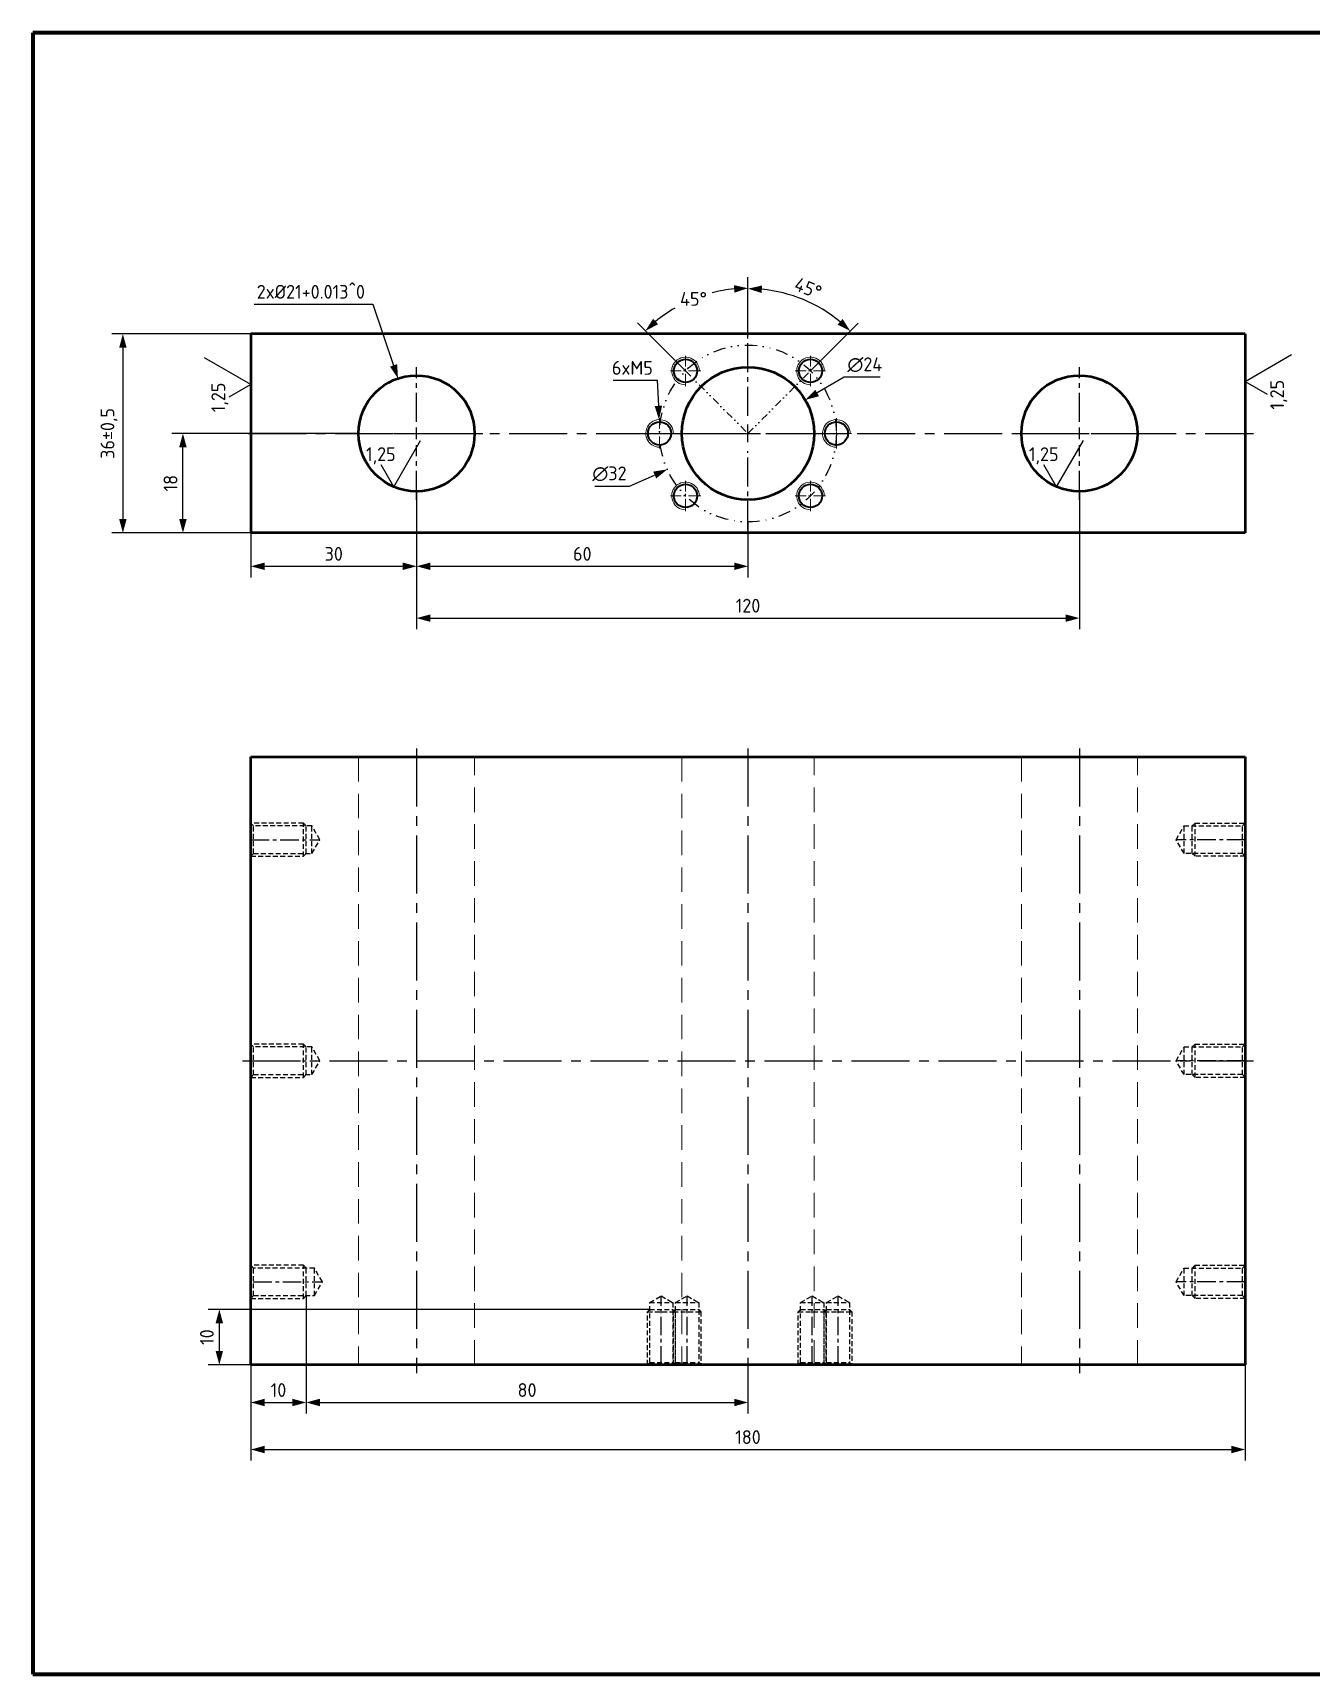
# Model space of a CAD drawing. Header units: millimetres. Extents: x -190 to 12889, y -227 to 3957.
# Drawn here: x 1044.1 to 1275.5, y 61.6 to 358.6 of the extents above; entities that cross this region are included whole.
import ezdxf

# ---------------------------------------------------------------- set-up
doc = ezdxf.new("R2010")
doc.units = ezdxf.units.MM
doc.header["$LTSCALE"] = 0.7
doc.header["$PDMODE"] = 35
doc.header["$PDSIZE"] = -4
for name, pattern in [('CENTER', [50.8, 31.75, -6.35, 6.35, -6.35]), ('CENTER2', [1.125, 0.75, -0.125, 0.125, -0.125]), ('DIVIDE', [31.75, 12.7, -6.35, 0, -6.35, 0, -6.35]), ('HIDDEN', [9.525, 6.35, -3.175])]:
    doc.linetypes.add(name, pattern=pattern)
doc.layers.get('0').update_dxf_attribs({"color": 255})
for name, color, linetype, lineweight in [('AM_5', 10, 'Continuous', 25), ('CON', 7, 'Continuous', 50), ('DIM', 94, 'Continuous', 25), ('KHUNGBV', 5, 'Continuous', 70), ('screw', 33, 'Continuous', 13)]:
    doc.layers.add(name, color=color, linetype=linetype, lineweight=lineweight)
doc.layers.add('DTAM', color=6, linetype='CENTER')
doc.styles.add('TCVN-7284', font='tcvn+7284-2003r.ttf')
doc.dimstyles.new('TCVN_ISO-25_RadiusDia', dxfattribs={"dimtxt": 2.5, "dimasz": 2.5, "dimexe": 2, "dimexo": 0, "dimgap": 1, "dimtad": 1, "dimtoh": 1, "dimtxsty": 'TCVN-7284', "dimblk": 'Arrow', "dimcen": 0, "dimclrd": 256, "dimclre": 256, "dimclrt": 256, "dimadec": 0, "dimazin": 0, "dimtfac": 1, "dimtofl": 0, "dimtmove": 1, "dimatfit": 0, "dimldrblk": 'Arrow', "dimfxl": 1, "dimlwd": -1, "dimlwe": -1, "dimarcsym": 0})
doc.dimstyles.new('TCVN_ISO-25_RadiusDia$3', dxfattribs={"dimtxt": 2.5, "dimasz": 2.5, "dimexe": 2, "dimexo": 0, "dimgap": 1, "dimtad": 1, "dimtoh": 1, "dimtxsty": 'TCVN-7284', "dimblk": 'Arrow', "dimcen": 0, "dimclrd": 256, "dimclre": 256, "dimclrt": 256, "dimadec": 0, "dimazin": 0, "dimtfac": 1, "dimtofl": 0, "dimtmove": 1, "dimatfit": 0, "dimldrblk": 'Arrow', "dimfxl": 1, "dimlwd": -1, "dimlwe": -1, "dimarcsym": 0})

# ---------------------------------------------------------------- blocks, each defined once
blk = doc.blocks.new('KHUNG_A3')
at = {"layer": 'KHUNGBV', "color": 8, "linetype": 'Continuous', "ltscale": 0.66}
for p, q in [((481.71, 341.61), (61.71, 341.61)), ((61.71, 341.61), (61.71, 44.61)), ((61.71, 44.61), (481.71, 44.61))]:
    blk.add_line(p, q, dxfattribs=at)
blk = doc.blocks.new('screw_m5_l')
at = {"layer": 'screw', "color": 1, "linetype": 'CENTER', "ltscale": 0.1}
for p, q in [((-2.75, 0), (2.75, 0)), ((0, -2.75), (0, 2.75))]:
    blk.add_line(p, q, dxfattribs=at)
at = {"layer": 'screw', "color": 6, "lineweight": 35}
blk.add_circle((0, 0), 2.1, dxfattribs=at)
at = {"layer": 'screw', "color": 92}
blk.add_arc((0, 0), 2.5, 270, 180, dxfattribs=at)
blk = doc.blocks.new('*U636')
at = {"layer": 'AM_5', "color": 0, "linetype": 'CENTER2', "ltscale": 10, "transparency": 16777216}
for p, q in [((0, 3.2), (0, 17.5)), ((-17.5, 0), (-3.2, 0)), ((3.2, 0), (17.5, 0)), ((0, -17.5), (0, -3.2))]:
    blk.add_line(p, q, dxfattribs=at)
at = {"layer": 'AM_5', "color": 0, "linetype": 'Continuous', "ltscale": 10, "transparency": 16777216}
for p, q in [((-1.6, 0), (1.6, 0)), ((0, -1.6), (0, 1.6))]:
    blk.add_line(p, q, dxfattribs=at)
blk = doc.blocks.new('*U634')
at = {"layer": 'AM_5', "color": 0, "linetype": 'CENTER2', "ltscale": 10, "transparency": 16777216}
for p, q in [((0, 2.1), (0, 12)), ((-12, 0), (-2.1, 0)), ((2.1, 0), (12, 0)), ((0, -12), (0, -2.1))]:
    blk.add_line(p, q, dxfattribs=at)
at = {"layer": 'AM_5', "color": 0, "linetype": 'Continuous', "ltscale": 10, "transparency": 16777216}
for p, q in [((-1.05, 0), (1.05, 0)), ((0, -1.05), (0, 1.05))]:
    blk.add_line(p, q, dxfattribs=at)
blk = doc.blocks.new('*U635')
at = {"layer": 'AM_5', "color": 0, "linetype": 'CENTER2', "ltscale": 10, "transparency": 16777216}
for p, q in [((0, 2.1), (0, 12)), ((-12, 0), (-2.1, 0)), ((2.1, 0), (12, 0)), ((0, -12), (0, -2.1))]:
    blk.add_line(p, q, dxfattribs=at)
at = {"layer": 'AM_5', "color": 0, "linetype": 'Continuous', "ltscale": 10, "transparency": 16777216}
for p, q in [((-1.05, 0), (1.05, 0)), ((0, -1.05), (0, 1.05))]:
    blk.add_line(p, q, dxfattribs=at)
blk = doc.blocks.new('THAN_TRUC_Z')
at = {"linetype": 'Continuous', "lineweight": 50}
for p, q in [((1263.53, 304.13), (1083.53, 304.13)), ((1083.53, 304.13), (1083.53, 268.13)), ((1263.53, 304.13), (1263.53, 268.13)), ((1263.53, 268.13), (1083.53, 268.13))]:
    blk.add_line(p, q, dxfattribs=at)
for centre, radius in [((1173.53, 286.13), 12), ((1113.53, 286.13), 10.5), ((1233.53, 286.13), 10.5)]:
    blk.add_circle(centre, radius, dxfattribs=at)
at = {"layer": 'AM_5', "color": 2, "linetype": 'DIVIDE', "ltscale": 0.15}
for p, q in [((1162.22, 297.44), (1173.53, 286.13)), ((1173.53, 286.13), (1184.84, 297.44))]:
    blk.add_line(p, q, dxfattribs=at)
at = {"layer": 'AM_5', "color": 2, "linetype": 'DIVIDE', "ltscale": 0.25}
blk.add_circle((1173.53, 286.13), 16, dxfattribs=at)
at = {"rotation": 89.99999999999999}
for p in [(1162.22, 297.44), (1184.84, 297.44), (1157.53, 286.13), (1189.53, 286.13), (1162.22, 274.82), (1184.84, 274.82)]:
    blk.add_blockref('screw_m5_l', p, dxfattribs=at)
at = {"layer": 'AM_5', "color": 1, "linetype": 'CENTER2', "ltscale": 10}
for name, p in [('*U636', (1173.53, 286.13)), ('*U635', (1113.53, 286.13)), ('*U634', (1233.53, 286.13))]:
    blk.add_blockref(name, p, dxfattribs=at)
blk = doc.blocks.new('Arrow')
at = {"layer": 'DIM'}
blk.add_solid([(-1, 0.27), (-1, -0.27), (0, 0)], dxfattribs=at)
blk = doc.blocks.new('*D69')
at = {"layer": 'Defpoints', "color": 0, "ltscale": 0.7, "transparency": 16777216}
for p in [(1113.53, 273.63), (1083.53, 268.13), (1113.53, 262.09)]:
    blk.add_point(p, dxfattribs=at)
at = {"layer": 'DIM', "ltscale": 0.7, "transparency": 16777216}
for p, q in [((1113.53, 273.63), (1113.53, 260.09)), ((1083.53, 268.13), (1083.53, 260.09)), ((1086.03, 262.09), (1111.03, 262.09))]:
    blk.add_line(p, q, dxfattribs=at)
at = {"layer": 'DIM', "ltscale": 0.7, "transparency": 16777216, "xscale": 2.5, "yscale": 2.5, "zscale": 2.5, "rotation": 180}
blk.add_blockref('Arrow', (1083.53, 262.09), dxfattribs=at)
at = {"layer": 'DIM', "ltscale": 0.7, "transparency": 16777216, "xscale": 2.5, "yscale": 2.5, "zscale": 2.5}
blk.add_blockref('Arrow', (1113.53, 262.09), dxfattribs=at)
at = {"layer": 'DIM', "ltscale": 0.7, "transparency": 16777216, "insert": (1098.53, 264.34), "char_height": 2.5, "attachment_point": 5, "style": 'TCVN-7284', "bg_fill": 3, "box_fill_scale": 1.1, "bg_fill_color": 256, "bg_fill_true_color": 13158600, "bg_fill_transparency": 0}
blk.add_mtext('30', dxfattribs=at)
blk = doc.blocks.new('*D70')
at = {"layer": 'Defpoints', "color": 0, "ltscale": 0.7, "transparency": 16777216}
for p in [(1113.53, 273.63), (1173.53, 270.13), (1173.53, 262.09)]:
    blk.add_point(p, dxfattribs=at)
at = {"layer": 'DIM', "ltscale": 0.7, "transparency": 16777216}
for p, q in [((1113.53, 273.63), (1113.53, 260.09)), ((1173.53, 270.13), (1173.53, 260.09)), ((1116.03, 262.09), (1171.03, 262.09))]:
    blk.add_line(p, q, dxfattribs=at)
at = {"layer": 'DIM', "ltscale": 0.7, "transparency": 16777216, "xscale": 2.5, "yscale": 2.5, "zscale": 2.5, "rotation": 180}
blk.add_blockref('Arrow', (1113.53, 262.09), dxfattribs=at)
at = {"layer": 'DIM', "ltscale": 0.7, "transparency": 16777216, "xscale": 2.5, "yscale": 2.5, "zscale": 2.5}
blk.add_blockref('Arrow', (1173.53, 262.09), dxfattribs=at)
at = {"layer": 'DIM', "ltscale": 0.7, "transparency": 16777216, "insert": (1143.53, 264.34), "char_height": 2.5, "attachment_point": 5, "style": 'TCVN-7284', "bg_fill": 3, "box_fill_scale": 1.1, "bg_fill_color": 256, "bg_fill_true_color": 13158600, "bg_fill_transparency": 0}
blk.add_mtext('60', dxfattribs=at)
blk = doc.blocks.new('*D71')
at = {"layer": 'Defpoints', "color": 0, "ltscale": 0.7, "transparency": 16777216}
for p in [(1083.53, 304.13), (1060.36, 268.13), (1083.53, 268.13)]:
    blk.add_point(p, dxfattribs=at)
at = {"layer": 'DIM', "ltscale": 0.7, "transparency": 16777216}
for p, q in [((1083.53, 304.13), (1058.36, 304.13)), ((1060.36, 301.63), (1060.36, 270.63)), ((1083.53, 268.13), (1058.36, 268.13))]:
    blk.add_line(p, q, dxfattribs=at)
at = {"layer": 'DIM', "ltscale": 0.7, "transparency": 16777216, "xscale": 2.5, "yscale": 2.5, "zscale": 2.5}
for p, rotation in [((1060.36, 304.13), 90), ((1060.36, 268.13), 270)]:
    blk.add_blockref('Arrow', p, dxfattribs=dict(at, rotation=rotation))
at = {"layer": 'DIM', "ltscale": 0.7, "transparency": 16777216, "insert": (1057.86, 286.13), "char_height": 2.5, "attachment_point": 5, "rotation": 90, "style": 'TCVN-7284'}
blk.add_mtext('36±0,5', dxfattribs=at)
blk = doc.blocks.new('*D72')
at = {"layer": 'Defpoints', "color": 0, "ltscale": 0.7, "transparency": 16777216}
for p in [(1071.23, 286.13), (1103.03, 286.13), (1083.53, 268.13)]:
    blk.add_point(p, dxfattribs=at)
at = {"layer": 'DIM', "ltscale": 0.7, "transparency": 16777216}
for p, q in [((1103.03, 286.13), (1069.23, 286.13)), ((1071.23, 270.63), (1071.23, 283.63)), ((1083.53, 268.13), (1069.23, 268.13))]:
    blk.add_line(p, q, dxfattribs=at)
at = {"layer": 'DIM', "ltscale": 0.7, "transparency": 16777216, "xscale": 2.5, "yscale": 2.5, "zscale": 2.5}
for p, rotation in [((1071.23, 286.13), 90), ((1071.23, 268.13), 270)]:
    blk.add_blockref('Arrow', p, dxfattribs=dict(at, rotation=rotation))
at = {"layer": 'DIM', "ltscale": 0.7, "transparency": 16777216, "insert": (1068.98, 277.13), "char_height": 2.5, "attachment_point": 5, "rotation": 90, "style": 'TCVN-7284', "bg_fill": 3, "box_fill_scale": 1.1, "bg_fill_color": 256, "bg_fill_true_color": 13158600, "bg_fill_transparency": 0}
blk.add_mtext('18', dxfattribs=at)
blk = doc.blocks.new('*D74')
at = {"layer": 'Defpoints', "color": 0, "ltscale": 0.7, "transparency": 16777216}
for p in [(1093.53, 130.11), (1083.53, 117.61), (1093.53, 110.78)]:
    blk.add_point(p, dxfattribs=at)
at = {"layer": 'DIM', "ltscale": 0.7, "transparency": 16777216}
for p, q in [((1093.53, 130.11), (1093.53, 108.78)), ((1083.53, 117.61), (1083.53, 108.78)), ((1086.03, 110.78), (1091.03, 110.78))]:
    blk.add_line(p, q, dxfattribs=at)
at = {"layer": 'DIM', "ltscale": 0.7, "transparency": 16777216, "xscale": 2.5, "yscale": 2.5, "zscale": 2.5, "rotation": 180}
blk.add_blockref('Arrow', (1083.53, 110.78), dxfattribs=at)
at = {"layer": 'DIM', "ltscale": 0.7, "transparency": 16777216, "xscale": 2.5, "yscale": 2.5, "zscale": 2.5}
blk.add_blockref('Arrow', (1093.53, 110.78), dxfattribs=at)
at = {"layer": 'DIM', "ltscale": 0.7, "transparency": 16777216, "insert": (1088.53, 113.03), "char_height": 2.5, "attachment_point": 5, "style": 'TCVN-7284', "bg_fill": 3, "box_fill_scale": 1.1, "bg_fill_color": 256, "bg_fill_true_color": 13158600, "bg_fill_transparency": 0}
blk.add_mtext('10', dxfattribs=at)
blk = doc.blocks.new('*D75')
at = {"layer": 'Defpoints', "color": 0, "ltscale": 0.7, "transparency": 16777216}
for p in [(1093.53, 130.11), (1173.53, 117.61), (1173.53, 110.78)]:
    blk.add_point(p, dxfattribs=at)
at = {"layer": 'DIM', "ltscale": 0.7, "transparency": 16777216}
for p, q in [((1093.53, 130.11), (1093.53, 108.78)), ((1173.53, 117.61), (1173.53, 108.78)), ((1096.03, 110.78), (1171.03, 110.78))]:
    blk.add_line(p, q, dxfattribs=at)
at = {"layer": 'DIM', "ltscale": 0.7, "transparency": 16777216, "xscale": 2.5, "yscale": 2.5, "zscale": 2.5, "rotation": 180}
blk.add_blockref('Arrow', (1093.53, 110.78), dxfattribs=at)
at = {"layer": 'DIM', "ltscale": 0.7, "transparency": 16777216, "xscale": 2.5, "yscale": 2.5, "zscale": 2.5}
blk.add_blockref('Arrow', (1173.53, 110.78), dxfattribs=at)
at = {"layer": 'DIM', "ltscale": 0.7, "transparency": 16777216, "insert": (1133.53, 113.03), "char_height": 2.5, "attachment_point": 5, "style": 'TCVN-7284', "bg_fill": 3, "box_fill_scale": 1.1, "bg_fill_color": 256, "bg_fill_true_color": 13158600, "bg_fill_transparency": 0}
blk.add_mtext('80', dxfattribs=at)
blk = doc.blocks.new('*D76')
at = {"layer": 'Defpoints', "color": 0, "ltscale": 0.7, "transparency": 16777216}
for p in [(1083.53, 117.61), (1263.53, 117.61), (1263.53, 102.27)]:
    blk.add_point(p, dxfattribs=at)
at = {"layer": 'DIM', "ltscale": 0.7, "transparency": 16777216}
for p, q in [((1083.53, 117.61), (1083.53, 100.27)), ((1263.53, 117.61), (1263.53, 100.27)), ((1086.03, 102.27), (1261.03, 102.27))]:
    blk.add_line(p, q, dxfattribs=at)
at = {"layer": 'DIM', "ltscale": 0.7, "transparency": 16777216, "xscale": 2.5, "yscale": 2.5, "zscale": 2.5, "rotation": 180}
blk.add_blockref('Arrow', (1083.53, 102.27), dxfattribs=at)
at = {"layer": 'DIM', "ltscale": 0.7, "transparency": 16777216, "xscale": 2.5, "yscale": 2.5, "zscale": 2.5}
blk.add_blockref('Arrow', (1263.53, 102.27), dxfattribs=at)
at = {"layer": 'DIM', "ltscale": 0.7, "transparency": 16777216, "insert": (1173.53, 104.52), "char_height": 2.5, "attachment_point": 5, "style": 'TCVN-7284', "bg_fill": 3, "box_fill_scale": 1.1, "bg_fill_color": 256, "bg_fill_true_color": 13158600, "bg_fill_transparency": 0}
blk.add_mtext('180', dxfattribs=at)
blk = doc.blocks.new('*D81')
at = {"layer": 'Defpoints', "color": 0, "ltscale": 0.7, "transparency": 16777216}
for p in [(1155.73, 127.61), (1077.82, 117.61), (1083.53, 117.61)]:
    blk.add_point(p, dxfattribs=at)
at = {"layer": 'DIM', "ltscale": 0.7, "transparency": 16777216}
for p, q in [((1155.73, 127.61), (1075.82, 127.61)), ((1077.82, 125.11), (1077.82, 120.11)), ((1083.53, 117.61), (1075.82, 117.61))]:
    blk.add_line(p, q, dxfattribs=at)
at = {"layer": 'DIM', "ltscale": 0.7, "transparency": 16777216, "xscale": 2.5, "yscale": 2.5, "zscale": 2.5}
for p, rotation in [((1077.82, 127.61), 90), ((1077.82, 117.61), 270)]:
    blk.add_blockref('Arrow', p, dxfattribs=dict(at, rotation=rotation))
at = {"layer": 'DIM', "ltscale": 0.7, "transparency": 16777216, "insert": (1075.57, 122.61), "char_height": 2.5, "attachment_point": 5, "rotation": 90, "style": 'TCVN-7284', "bg_fill": 3, "box_fill_scale": 1.1, "bg_fill_color": 256, "bg_fill_true_color": 13158600, "bg_fill_transparency": 0}
blk.add_mtext('10', dxfattribs=at)
blk = doc.blocks.new('*D82')
at = {"layer": 'Defpoints', "color": 0, "ltscale": 0.7, "transparency": 16777216}
for p in [(1173.53, 303.63), (1184.84, 297.44), (1173.53, 289.33), (1173.53, 286.13)]:
    blk.add_point(p, dxfattribs=at)
at = {"layer": 'DIM', "ltscale": 0.7, "transparency": 16777216}
for p, q in [((1173.53, 303.63), (1173.53, 314.33)), ((1184.84, 297.44), (1193.47, 306.07))]:
    blk.add_line(p, q, dxfattribs=at)
blk.add_arc((1173.53, 286.13), 26.2, 50.47, 84.53, dxfattribs=at)
at = {"layer": 'DIM', "ltscale": 0.7, "transparency": 16777216, "xscale": 2.5, "yscale": 2.5, "zscale": 2.5}
for p, rotation in [((1173.53, 312.33), 177.2650192610459), ((1192.05, 304.65), 317.734980738876)]:
    blk.add_blockref('Arrow', p, dxfattribs=dict(at, rotation=rotation))
at = {"layer": 'DIM', "ltscale": 0.7, "transparency": 16777216, "insert": (1184.42, 312.41), "char_height": 2.5, "attachment_point": 5, "rotation": 337.5, "style": 'TCVN-7284', "bg_fill": 3, "box_fill_scale": 1.1, "bg_fill_color": 256, "bg_fill_true_color": 13158600, "bg_fill_transparency": 0}
blk.add_mtext('45°', dxfattribs=at)
at = {"layer": 'Defpoints', "color": 0, "ltscale": 0.7, "transparency": 16777216}
blk.add_point((1186.63, 308.82), dxfattribs=at)
blk = doc.blocks.new('*D83')
at = {"layer": 'Defpoints', "color": 0, "ltscale": 0.7, "transparency": 16777216}
for p in [(1173.53, 303.63), (1162.22, 297.44), (1173.53, 289.33), (1173.53, 286.13)]:
    blk.add_point(p, dxfattribs=at)
at = {"layer": 'DIM', "ltscale": 0.7, "transparency": 16777216}
for p, q in [((1173.53, 303.63), (1173.53, 314.4)), ((1162.22, 297.44), (1153.54, 306.12))]:
    blk.add_line(p, q, dxfattribs=at)
for start, end in [(95.4556, 104.3082), (120.2738, 129.5444)]:
    blk.add_arc((1173.53, 286.13), 26.27, start, end, dxfattribs=at)
at = {"layer": 'DIM', "ltscale": 0.7, "transparency": 16777216, "xscale": 2.5, "yscale": 2.5, "zscale": 2.5}
for p, rotation in [((1173.53, 312.4), 2.727824662815514), ((1154.96, 304.7), 222.2721753372527)]:
    blk.add_blockref('Arrow', p, dxfattribs=dict(at, rotation=rotation))
at = {"layer": 'DIM', "ltscale": 0.7, "transparency": 16777216, "insert": (1163.67, 310.47), "char_height": 2.5, "attachment_point": 5, "style": 'TCVN-7284', "bg_fill": 3, "box_fill_scale": 1.1, "bg_fill_color": 256, "bg_fill_true_color": 13158600, "bg_fill_transparency": 0}
blk.add_mtext('45°', dxfattribs=at)
at = {"layer": 'Defpoints', "color": 0, "ltscale": 0.7, "transparency": 16777216}
blk.add_point((1160.4, 308.88), dxfattribs=at)
blk = doc.blocks.new('*D84')
at = {"layer": 'Defpoints', "color": 0, "ltscale": 0.7, "transparency": 16777216}
for p in [(1157.42, 288.63), (1157.64, 283.63)]:
    blk.add_point(p, dxfattribs=at)
at = {"layer": 'DIM', "ltscale": 0.7, "transparency": 16777216}
for p, q in [((1149.1, 295.74), (1157.1, 295.74)), ((1157.1, 295.74), (1157.3, 291.13))]:
    blk.add_line(p, q, dxfattribs=at)
at = {"layer": 'DIM', "ltscale": 0.7, "transparency": 16777216, "xscale": 2.5, "yscale": 2.5, "zscale": 2.5, "rotation": 272.5965375602489}
blk.add_blockref('Arrow', (1157.42, 288.63), dxfattribs=at)
at = {"layer": 'DIM', "ltscale": 0.7, "transparency": 16777216, "insert": (1152.6, 297.99), "char_height": 2.5, "attachment_point": 5, "style": 'TCVN-7284', "bg_fill": 3, "box_fill_scale": 1.1, "bg_fill_color": 256, "bg_fill_true_color": 13158600, "bg_fill_transparency": 0}
blk.add_mtext('6xM5', dxfattribs=at)
blk = doc.blocks.new('*D85')
at = {"layer": 'Defpoints', "color": 0, "ltscale": 0.7, "transparency": 16777216}
for p in [(1188.15, 292.64), (1158.92, 279.62)]:
    blk.add_point(p, dxfattribs=at)
at = {"layer": 'DIM', "ltscale": 0.7, "transparency": 16777216}
for p, q in [((1145.82, 276.57), (1152.07, 276.57)), ((1152.07, 276.57), (1156.63, 278.6))]:
    blk.add_line(p, q, dxfattribs=at)
at = {"layer": 'DIM', "ltscale": 0.7, "transparency": 16777216, "xscale": 2.5, "yscale": 2.5, "zscale": 2.5, "rotation": 24.01428534631235}
blk.add_blockref('Arrow', (1158.92, 279.62), dxfattribs=at)
at = {"layer": 'DIM', "ltscale": 0.7, "transparency": 16777216, "insert": (1148.44, 278.82), "char_height": 2.5, "attachment_point": 5, "style": 'TCVN-7284', "bg_fill": 3, "box_fill_scale": 1.1, "bg_fill_color": 256, "bg_fill_true_color": 13158600, "bg_fill_transparency": 0}
blk.add_mtext('∅32', dxfattribs=at)
blk = doc.blocks.new('*D86')
at = {"layer": 'Defpoints', "color": 0, "ltscale": 0.7, "transparency": 16777216}
for p in [(1183.89, 292.19), (1163.17, 280.07)]:
    blk.add_point(p, dxfattribs=at)
at = {"layer": 'DIM', "ltscale": 0.7, "transparency": 16777216}
for p, q in [((1190.93, 296.31), (1186.05, 293.45)), ((1197.43, 296.31), (1190.93, 296.31))]:
    blk.add_line(p, q, dxfattribs=at)
at = {"layer": 'DIM', "ltscale": 0.7, "transparency": 16777216, "xscale": 2.5, "yscale": 2.5, "zscale": 2.5, "rotation": 210.3273787220806}
blk.add_blockref('Arrow', (1183.89, 292.19), dxfattribs=at)
at = {"layer": 'DIM', "ltscale": 0.7, "transparency": 16777216, "insert": (1194.68, 298.56), "char_height": 2.5, "attachment_point": 5, "style": 'TCVN-7284', "bg_fill": 3, "box_fill_scale": 1.1, "bg_fill_color": 256, "bg_fill_true_color": 13158600, "bg_fill_transparency": 0}
blk.add_mtext('∅24', dxfattribs=at)
blk = doc.blocks.new('*U780')
at = {"layer": 'AM_5', "color": 0, "linetype": 'CENTER2', "ltscale": 20, "transparency": 16777216}
blk.add_line((0, 56.5), (0, -56.5), dxfattribs=at)
blk = doc.blocks.new('*U781')
at = {"layer": 'AM_5', "color": 0, "linetype": 'CENTER2', "ltscale": 20, "transparency": 16777216}
blk.add_line((0, 56.5), (0, -56.5), dxfattribs=at)
blk = doc.blocks.new('*U782')
at = {"layer": 'AM_5', "color": 0, "linetype": 'CENTER2', "ltscale": 20, "transparency": 16777216}
blk.add_line((0, 56.5), (0, -56.5), dxfattribs=at)
blk = doc.blocks.new('123')
at = {"layer": 'AM_5', "color": 2, "linetype": 'HIDDEN', "lineweight": 18}
for p, q in [((1103.03, 227.61), (1103.03, 117.61)), ((1124.03, 117.61), (1124.03, 227.61)), ((1161.53, 227.61), (1161.53, 117.61)), ((1185.53, 117.61), (1185.53, 227.61)), ((1223.03, 227.61), (1223.03, 117.61)), ((1244.03, 117.61), (1244.03, 227.61))]:
    blk.add_line(p, q, dxfattribs=at)
at = {"layer": 'AM_5', "color": 94, "linetype": 'HIDDEN', "ltscale": 0.2}
for p, q in [((1093.03, 215.61), (1083.53, 215.61)), ((1093.53, 215.11), (1093.03, 215.61)), ((1093.03, 209.61), (1093.03, 215.61)), ((1093.53, 210.11), (1093.53, 215.11)), ((1253.97, 215.11), (1254.47, 215.61)), ((1253.97, 210.11), (1253.97, 215.11)), ((1254.47, 215.61), (1263.53, 215.61)), ((1254.47, 209.61), (1254.47, 215.61)), ((1083.53, 209.61), (1093.03, 209.61)), ((1093.03, 209.61), (1093.53, 210.11)), ((1254.47, 209.61), (1253.97, 210.11)), ((1263.53, 209.61), (1254.47, 209.61)), ((1093.03, 175.61), (1083.53, 175.61)), ((1093.53, 175.11), (1093.03, 175.61)), ((1093.03, 169.61), (1093.03, 175.61)), ((1253.97, 175.11), (1254.47, 175.61)), ((1254.47, 175.61), (1263.53, 175.61)), ((1254.47, 169.61), (1254.47, 175.61)), ((1093.53, 170.11), (1093.53, 175.11)), ((1253.97, 170.11), (1253.97, 175.11)), ((1083.53, 169.61), (1093.03, 169.61)), ((1093.03, 169.61), (1093.53, 170.11)), ((1254.47, 169.61), (1253.97, 170.11)), ((1263.53, 169.61), (1254.47, 169.61)), ((1093.03, 135.61), (1083.53, 135.61)), ((1093.53, 135.11), (1093.03, 135.61)), ((1093.03, 129.61), (1093.03, 135.61)), ((1093.53, 130.11), (1093.53, 135.11)), ((1253.97, 135.11), (1254.47, 135.61)), ((1253.97, 130.11), (1253.97, 135.11)), ((1254.47, 135.61), (1263.53, 135.61)), ((1254.47, 129.61), (1254.47, 135.61)), ((1083.53, 129.61), (1093.03, 129.61)), ((1093.03, 129.61), (1093.53, 130.11)), ((1254.47, 129.61), (1253.97, 130.11)), ((1263.53, 129.61), (1254.47, 129.61)), ((1155.33, 127.21), (1155.73, 127.61)), ((1155.33, 117.61), (1155.33, 127.21)), ((1155.33, 127.21), (1160.33, 127.21)), ((1155.73, 127.61), (1159.93, 127.61)), ((1159.93, 127.61), (1160.33, 127.21)), ((1160.02, 127.21), (1160.42, 127.61)), ((1160.02, 117.61), (1160.02, 127.21)), ((1160.02, 127.21), (1165.02, 127.21)), ((1160.33, 127.21), (1160.33, 117.61)), ((1160.42, 127.61), (1164.62, 127.61)), ((1164.62, 127.61), (1165.02, 127.21)), ((1165.02, 127.21), (1165.02, 117.61)), ((1182.64, 127.21), (1183.04, 127.61)), ((1182.64, 117.61), (1182.64, 127.21)), ((1182.64, 127.21), (1187.64, 127.21)), ((1183.04, 127.61), (1187.24, 127.61)), ((1187.24, 127.61), (1187.64, 127.21)), ((1187.33, 127.21), (1187.73, 127.61)), ((1187.33, 117.61), (1187.33, 127.21)), ((1187.33, 127.21), (1192.33, 127.21)), ((1187.64, 127.21), (1187.64, 117.61)), ((1187.73, 127.61), (1191.93, 127.61)), ((1191.93, 127.61), (1192.33, 127.21)), ((1192.33, 127.21), (1192.33, 117.61))]:
    blk.add_line(p, q, dxfattribs=at)
at = {"layer": 'AM_5', "color": 8, "linetype": 'HIDDEN', "ltscale": 0.2}
for p, q in [((1084.03, 215.11), (1083.53, 215.61)), ((1084.03, 210.11), (1084.03, 215.11)), ((1094.59, 215.11), (1084.03, 215.11)), ((1096.03, 212.61), (1094.59, 215.11)), ((1094.59, 210.11), (1094.59, 215.11)), ((1251.03, 212.61), (1252.47, 215.11)), ((1252.47, 215.11), (1263.03, 215.11)), ((1252.47, 210.11), (1252.47, 215.11)), ((1263.03, 215.11), (1263.53, 215.61)), ((1263.03, 210.11), (1263.03, 215.11)), ((1094.59, 210.11), (1096.03, 212.61)), ((1252.47, 210.11), (1251.03, 212.61)), ((1083.53, 209.61), (1084.03, 210.11)), ((1084.03, 210.11), (1094.59, 210.11)), ((1263.03, 210.11), (1252.47, 210.11)), ((1263.53, 209.61), (1263.03, 210.11)), ((1084.03, 175.11), (1083.53, 175.61)), ((1263.03, 175.11), (1263.53, 175.61)), ((1084.03, 170.11), (1084.03, 175.11)), ((1094.59, 175.11), (1084.03, 175.11)), ((1096.03, 172.61), (1094.59, 175.11)), ((1094.59, 170.11), (1094.59, 175.11)), ((1094.59, 170.11), (1096.03, 172.61)), ((1251.03, 172.61), (1252.47, 175.11)), ((1252.47, 170.11), (1251.03, 172.61)), ((1252.47, 175.11), (1263.03, 175.11)), ((1252.47, 170.11), (1252.47, 175.11)), ((1263.03, 170.11), (1263.03, 175.11)), ((1083.53, 169.61), (1084.03, 170.11)), ((1084.03, 170.11), (1094.59, 170.11)), ((1263.03, 170.11), (1252.47, 170.11)), ((1263.53, 169.61), (1263.03, 170.11)), ((1084.03, 135.11), (1083.53, 135.61)), ((1084.03, 130.11), (1084.03, 135.11)), ((1095.03, 135.11), (1084.03, 135.11)), ((1096.47, 132.61), (1095.03, 135.11)), ((1095.03, 130.11), (1095.03, 135.11)), ((1251.03, 132.61), (1252.47, 135.11)), ((1252.47, 135.11), (1263.03, 135.11)), ((1252.47, 130.11), (1252.47, 135.11)), ((1263.03, 135.11), (1263.53, 135.61)), ((1263.03, 130.11), (1263.03, 135.11)), ((1095.03, 130.11), (1096.47, 132.61)), ((1252.47, 130.11), (1251.03, 132.61)), ((1083.53, 129.61), (1084.03, 130.11)), ((1084.03, 130.11), (1095.03, 130.11)), ((1155.73, 128.86), (1157.83, 130.07)), ((1155.73, 118.01), (1155.73, 128.86)), ((1155.73, 128.86), (1159.93, 128.86)), ((1157.83, 130.07), (1159.93, 128.86)), ((1159.93, 128.86), (1159.93, 118.01)), ((1160.42, 128.86), (1162.52, 130.07)), ((1160.42, 118.01), (1160.42, 128.86)), ((1160.42, 128.86), (1164.62, 128.86)), ((1162.52, 130.07), (1164.62, 128.86)), ((1164.62, 128.86), (1164.62, 118.01)), ((1183.04, 128.86), (1185.14, 130.07)), ((1183.04, 118.01), (1183.04, 128.86)), ((1183.04, 128.86), (1187.24, 128.86)), ((1185.14, 130.07), (1187.24, 128.86)), ((1187.24, 128.86), (1187.24, 118.01)), ((1187.73, 128.86), (1189.83, 130.07)), ((1187.73, 118.01), (1187.73, 128.86)), ((1187.73, 128.86), (1191.93, 128.86)), ((1189.83, 130.07), (1191.93, 128.86)), ((1191.93, 128.86), (1191.93, 118.01)), ((1263.03, 130.11), (1252.47, 130.11)), ((1263.53, 129.61), (1263.03, 130.11)), ((1155.33, 117.61), (1155.73, 118.01)), ((1155.73, 118.01), (1159.93, 118.01)), ((1159.93, 118.01), (1160.33, 117.61)), ((1160.02, 117.61), (1160.42, 118.01)), ((1160.42, 118.01), (1164.62, 118.01)), ((1164.62, 118.01), (1165.02, 117.61)), ((1182.64, 117.61), (1183.04, 118.01)), ((1183.04, 118.01), (1187.24, 118.01)), ((1187.24, 118.01), (1187.64, 117.61)), ((1187.33, 117.61), (1187.73, 118.01)), ((1187.73, 118.01), (1191.93, 118.01)), ((1191.93, 118.01), (1192.33, 117.61))]:
    blk.add_line(p, q, dxfattribs=at)
at = {"layer": 'AM_5', "color": 1, "linetype": 'CENTER2', "ltscale": 20}
blk.add_line((1082.03, 172.61), (1265.03, 172.61), dxfattribs=at)
at = {"layer": 'CON'}
for p, q in [((1083.53, 227.61), (1263.53, 227.61)), ((1083.53, 117.61), (1083.53, 227.61)), ((1263.53, 227.61), (1263.53, 117.61)), ((1263.53, 117.61), (1083.53, 117.61))]:
    blk.add_line(p, q, dxfattribs=at)
at = {"layer": 'DTAM', "color": 1, "linetype": 'CENTER', "ltscale": 0.15}
for p, q in [((1083.53, 212.61), (1096.03, 212.61)), ((1263.53, 212.61), (1251.03, 212.61)), ((1083.53, 172.61), (1096.03, 172.61)), ((1263.53, 172.61), (1251.03, 172.61)), ((1083.97, 132.61), (1096.47, 132.61)), ((1263.53, 132.61), (1251.03, 132.61)), ((1157.83, 117.61), (1157.83, 130.07)), ((1162.52, 117.61), (1162.52, 130.07)), ((1185.14, 117.61), (1185.14, 130.07)), ((1189.83, 117.61), (1189.83, 130.07))]:
    blk.add_line(p, q, dxfattribs=at)
at = {"layer": 'AM_5', "color": 1, "linetype": 'CENTER2', "ltscale": 20}
for name, p in [('*U780', (1113.53, 172.61)), ('*U781', (1173.53, 172.61)), ('*U782', (1233.53, 172.61))]:
    blk.add_blockref(name, p, dxfattribs=at)
blk = doc.blocks.new('*D124')
at = {"layer": 'Defpoints', "color": 0, "ltscale": 0.7, "transparency": 16777216}
for p in [(1113.53, 275.63), (1233.53, 275.63), (1233.53, 252.71)]:
    blk.add_point(p, dxfattribs=at)
at = {"layer": 'DIM', "ltscale": 0.7, "transparency": 16777216}
for p, q in [((1113.53, 275.63), (1113.53, 250.71)), ((1233.53, 275.63), (1233.53, 250.71)), ((1116.03, 252.71), (1231.03, 252.71))]:
    blk.add_line(p, q, dxfattribs=at)
at = {"layer": 'DIM', "ltscale": 0.7, "transparency": 16777216, "xscale": 2.5, "yscale": 2.5, "zscale": 2.5, "rotation": 180}
blk.add_blockref('Arrow', (1113.53, 252.71), dxfattribs=at)
at = {"layer": 'DIM', "ltscale": 0.7, "transparency": 16777216, "xscale": 2.5, "yscale": 2.5, "zscale": 2.5}
blk.add_blockref('Arrow', (1233.53, 252.71), dxfattribs=at)
at = {"layer": 'DIM', "ltscale": 0.7, "transparency": 16777216, "insert": (1173.53, 254.96), "char_height": 2.5, "attachment_point": 5, "style": 'TCVN-7284'}
blk.add_mtext('120', dxfattribs=at)
blk = doc.blocks.new('*D974')
at = {"layer": 'Defpoints', "color": 0, "transparency": 16777216}
for p in [(1110.17, 296.08), (1116.89, 276.18)]:
    blk.add_point(p, dxfattribs=at)
at = {"layer": 'DIM', "linetype": 'Continuous', "transparency": 16777216}
for p, q in [((1084.14, 309.51), (1105.64, 309.51)), ((1105.64, 309.51), (1109.37, 298.45))]:
    blk.add_line(p, q, dxfattribs=at)
at = {"layer": 'DIM', "transparency": 16777216, "xscale": 2.5, "yscale": 2.5, "zscale": 2.5, "rotation": 288.6596181076479}
blk.add_blockref('Arrow', (1110.17, 296.08), dxfattribs=at)
at = {"layer": 'DIM', "transparency": 16777216, "insert": (1094.39, 311.76), "char_height": 2.5, "attachment_point": 5, "style": 'TCVN-7284', "bg_fill": 3, "box_fill_scale": 1.1, "bg_fill_color": 256, "bg_fill_true_color": 13158600, "bg_fill_transparency": 0}
blk.add_mtext('2x%%C21+0.013^ 0', dxfattribs=at)
blk = doc.blocks.new('_DatumFilled')
at = {"color": 0, "linetype": 'ByBlock'}
blk.add_solid([(0, 0.58), (-1, 0), (0, -0.58)], dxfattribs=at)

msp = doc.modelspace()

# ---------------------------------------------------------------- linework, layer by layer
at = {"layer": 'DIM', "color": 4}
for q in [(1271.9225, 300.3887), (1267.5301, 293.2352)]:
    msp.add_line((1263.5311, 295.544), q, dxfattribs=at)
at = {"layer": 'DIM', "color": 3}
for p, q in [((1083.5311, 294.9744), (1075.1398, 299.8191)), ((1083.5311, 294.9744), (1079.5322, 292.6656)), ((1109.4004, 276.4775), (1114.2452, 284.8689)), ((1229.4004, 276.4775), (1234.2452, 284.8689)), ((1109.4004, 276.4775), (1107.0916, 280.4765)), ((1229.4004, 276.4775), (1227.0916, 280.4765))]:
    msp.add_line(p, q, dxfattribs=at)

# ---------------------------------------------------------------- block references
at = {"color": 1}
msp.add_blockref('THAN_TRUC_Z', (0, 0), dxfattribs=at)
at = {"layer": 'DIM'}
msp.add_blockref('KHUNG_A3', (982.3423, 17.0074), dxfattribs=at)

# ---------------------------------------------------------------- texts
at = {"color": 3, "char_height": 2.5, "attachment_point": 5, "rotation": 90, "style": 'TCVN-7284'}
for insert in [(1077.927, 292.6436), (1269.6118, 293.1394)]:
    msp.add_mtext('\\A1;1,25', dxfattribs=dict(at, insert=insert))
at = {"color": 3, "insert": (1227.0696, 282.0817), "char_height": 2.5, "attachment_point": 5, "style": 'TCVN-7284'}
msp.add_mtext('\\A1;1,25', dxfattribs=at)

# ---------------------------------------------------------------- next in the draw order: dimensions: what is measured, and where the dimension line sits
at = {"layer": 'DIM', "ltscale": 0.7}
dim = msp.add_angular_dim_2l(base=(1186.6294, 308.8177), line1=((1173.5311, 289.3309), (1173.5311, 303.6309)), line2=((1173.5311, 286.1309), (1184.8449, 297.4446)), dimstyle='TCVN_ISO-25_RadiusDia', override={"dimtfill": 1, "dimarcsym": 1}, dxfattribs=at)
dim.commit()
dim.dimension.update_dxf_attribs({"geometry": '*D82', "text_midpoint": (1184.4172, 312.412)})
for base, p1, p2, picture, middle in [((1113.5311, 262.0859), (1083.5311, 268.1309), (1113.5311, 273.6309), '*D69', (1098.5311, 264.3359)), ((1093.5311, 110.7783), (1083.5311, 117.6104), (1093.5311, 130.1104), '*D74', (1088.5311, 113.0283))]:
    dim = msp.add_linear_dim(base=base, p1=p1, p2=p2, dimstyle='TCVN_ISO-25_RadiusDia', override={"dimtfill": 1, "dimarcsym": 1}, dxfattribs=at)
    dim.commit()
    dim.dimension.update_dxf_attribs({"geometry": picture, "text_midpoint": middle})

# ---------------------------------------------------------------- next in the draw order: dimensions: what is measured, and where the dimension line sits
dim = msp.add_angular_dim_2l(base=(1160.3986, 308.8772), line1=((1173.5311, 289.3309), (1173.5311, 303.6309)), line2=((1162.2174, 297.4446), (1173.5311, 286.1309)), dimstyle='TCVN_ISO-25_RadiusDia', override={"dimtfill": 1, "dimarcsym": 1}, dxfattribs=at)
dim.commit()
dim.dimension.update_dxf_attribs({"geometry": '*D83', "text_midpoint": (1163.665, 310.4726), "dimtype": 162})
dim = msp.add_linear_dim(base=(1060.3606, 268.1309), p1=(1083.5311, 304.1309), p2=(1083.5311, 268.1309), angle=90, dimstyle='TCVN_ISO-25_RadiusDia', override={"dimtol": 1, "dimtp": 0.5, "dimtm": 0.5}, dxfattribs=at)
dim.commit()
dim.dimension.update_dxf_attribs({"geometry": '*D71', "text_midpoint": (1057.8606, 286.1309)})
for base, p1, p2, override, picture, middle in [((1173.5311, 262.0859), (1113.5311, 273.6309), (1173.5311, 270.1309), {"dimtmove": 1, "dimtfill": 1, "dimarcsym": 1}, '*D70', (1143.5311, 264.3359)), ((1173.5311, 110.7783), (1093.5311, 130.1104), (1173.5311, 117.6104), {"dimtfill": 1, "dimarcsym": 1}, '*D75', (1133.5311, 113.0283))]:
    dim = msp.add_linear_dim(base=base, p1=p1, p2=p2, dimstyle='TCVN_ISO-25_RadiusDia', override=override, dxfattribs=at)
    dim.commit()
    dim.dimension.update_dxf_attribs({"geometry": picture, "text_midpoint": middle})

# ---------------------------------------------------------------- next in the draw order: dimensions: what is measured, and where the dimension line sits
dim = msp.add_diameter_dim_2p(p1=(1157.6444, 283.6335), p2=(1157.4179, 288.6283), dimstyle='TCVN_ISO-25_RadiusDia', override={"dimpost": '6xM<>', "dimtfill": 1, "dimarcsym": 1}, dxfattribs=at)
dim.commit()
dim.dimension.update_dxf_attribs({"geometry": '*D84', "text_midpoint": (1157.0955, 295.7375), "dimtype": 163})
dim = msp.add_linear_dim(base=(1071.2258, 286.1309), p1=(1083.5311, 268.1309), p2=(1103.0311, 286.1309), angle=90, dimstyle='TCVN_ISO-25_RadiusDia', override={"dimtfill": 1, "dimarcsym": 1}, dxfattribs=at)
dim.commit()
dim.dimension.update_dxf_attribs({"geometry": '*D72', "text_midpoint": (1068.9758, 277.1309)})
dim = msp.add_linear_dim(base=(1263.5311, 102.2741), p1=(1083.5311, 117.6104), p2=(1263.5311, 117.6104), dimstyle='TCVN_ISO-25_RadiusDia', override={"dimtfill": 1, "dimarcsym": 1}, dxfattribs=at)
dim.commit()
dim.dimension.update_dxf_attribs({"geometry": '*D76', "text_midpoint": (1173.5311, 104.5241)})

# ---------------------------------------------------------------- next in the draw order: texts
at = {"color": 3, "insert": (1107.0696, 282.0817), "char_height": 2.5, "attachment_point": 5, "style": 'TCVN-7284'}
msp.add_mtext('\\A1;1,25', dxfattribs=at)

# ---------------------------------------------------------------- next in the draw order: dimensions: what is measured, and where the dimension line sits
at = {"layer": 'DIM', "ltscale": 0.7}
dim = msp.add_diameter_dim_2p(p1=(1188.1463, 292.6423), p2=(1158.916, 279.6195), dimstyle='TCVN_ISO-25_RadiusDia', override={"dimtfill": 1, "dimarcsym": 1}, dxfattribs=at)
dim.commit()
dim.dimension.update_dxf_attribs({"geometry": '*D85', "text_midpoint": (1148.4402, 278.8172)})
dim = msp.add_linear_dim(base=(1077.8211, 117.6104), p1=(1155.7311, 127.6104), p2=(1083.5311, 117.6104), angle=90, dimstyle='TCVN_ISO-25_RadiusDia', override={"dimtfill": 1, "dimarcsym": 1}, dxfattribs=at)
dim.commit()
dim.dimension.update_dxf_attribs({"geometry": '*D81', "text_midpoint": (1075.5711, 122.6104)})

# ---------------------------------------------------------------- next in the draw order: block references
msp.add_blockref('123', (0, 0))

# ---------------------------------------------------------------- next in the draw order: dimensions: what is measured, and where the dimension line sits
dim = msp.add_diameter_dim_2p(p1=(1163.1733, 280.0716), p2=(1183.889, 292.1902), dimstyle='TCVN_ISO-25_RadiusDia', override={"dimtfill": 1, "dimarcsym": 1}, dxfattribs=at)
dim.commit()
dim.dimension.update_dxf_attribs({"geometry": '*D86', "text_midpoint": (1190.9317, 296.3101), "dimtype": 163})
dim = msp.add_linear_dim(base=(1233.5311, 252.7142), p1=(1113.5311, 275.6309), p2=(1233.5311, 275.6309), text='120', dimstyle='TCVN_ISO-25_RadiusDia', override={"dimgap": 1, "dimpost": '', "dimtol": 1, "dimlim": 0, "dimtp": 0.1, "dimtm": 0.1}, dxfattribs=at)
dim.commit()
dim.dimension.update_dxf_attribs({"geometry": '*D124', "text_midpoint": (1173.5311, 254.9642)})

# ---------------------------------------------------------------- next in the draw order: linework, layer by layer
at = {"layer": 'AM_5', "linetype": 'CENTER2', "ltscale": 20}
msp.add_line((1083.0311, 286.1309), (1265.0311, 286.1309), dxfattribs=at)

# ---------------------------------------------------------------- next in the draw order: dimensions: what is measured, and where the dimension line sits
at = {"layer": 'DIM'}
dim = msp.add_diameter_dim_2p(p1=(1116.8906, 276.1828), p2=(1110.1717, 296.079), text='2x%%C21+0.013^ 0', dimstyle='TCVN_ISO-25_RadiusDia$3', override={"dimdec": 3, "dimtp": 0.013, "dimtm": 0, "dimtdec": 2, "dimldrblk": 'DatumFilled', "dimtfill": 1, "dimtzin": 8, "dimarcsym": 1}, dxfattribs=at)
dim.commit()
dim.dimension.update_dxf_attribs({"geometry": '*D974', "text_midpoint": (1105.6362, 309.5097), "dimtype": 163})

doc.saveas('drawing.dxf')
